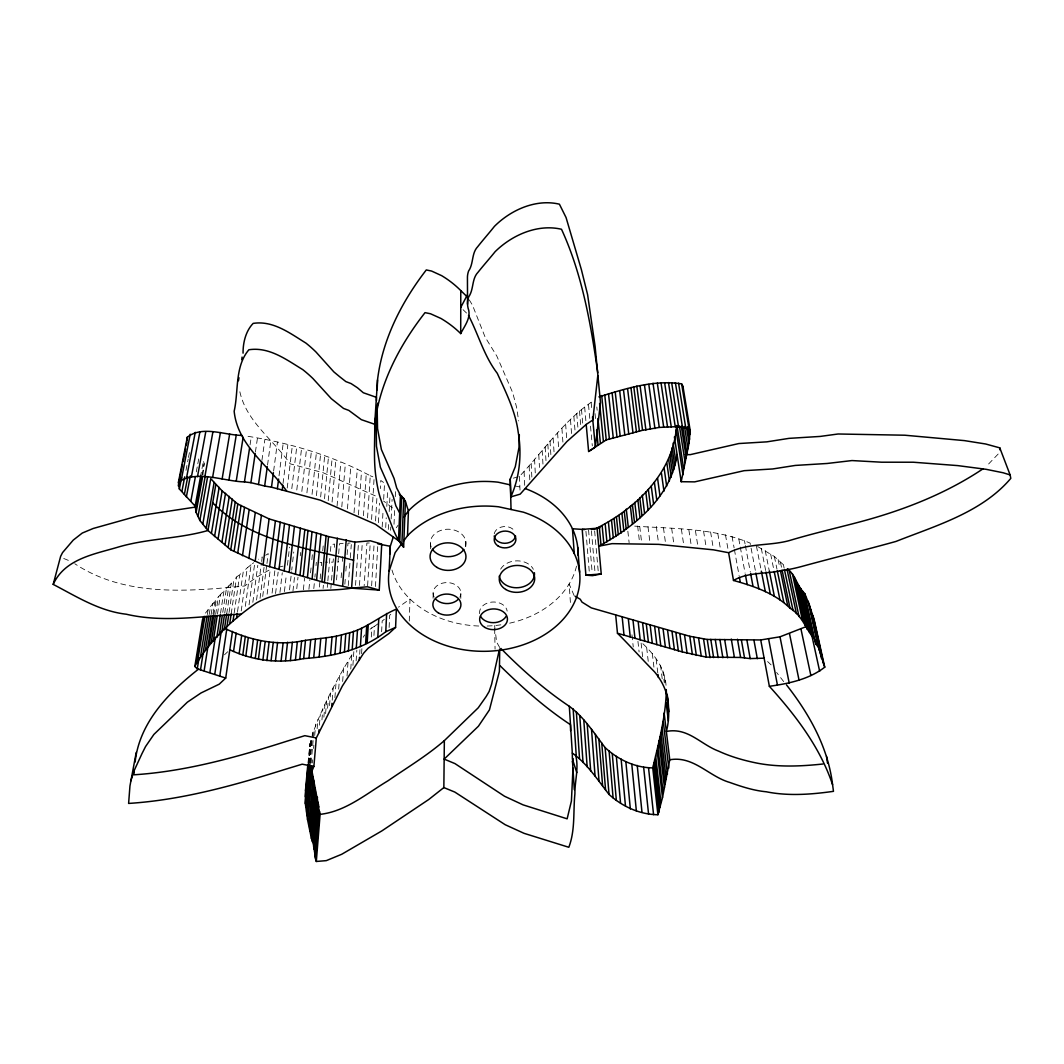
<?xml version="1.0" encoding="UTF-8"?>
<svg xmlns="http://www.w3.org/2000/svg" width="1064" height="1064" viewBox="0 0 1064 1064"><rect width="100%" height="100%" fill="white"/><g stroke="black" fill="none" stroke-linecap="round" stroke-linejoin="round"><path stroke-width="0.75" stroke-dasharray="5 3.75" d="M460.818 598.407L460.818 591.837M433.075 598.274L433.208 591.704M430.361 548.745L430.521 541.15M409.268 621.043L410.012 599.019L398.481 607.172M389.118 627.494L389.677 615.311L393.268 612M394.013 524.299L394.691 509.656L383.585 501.038M395.289 496.649L395.515 491.781L393.547 490.358M390.608 530.284L390.767 527.026M391.153 518.899L392.097 499.388M381.63 631.723L382.176 621.043L384.33 619.314M388.307 529.433L388.56 524.565M389.198 511.558L390.009 495.305M385.713 527.531L386.219 517.782M386.804 506.411L387.642 490.172M382.176 527.026L383.053 510.787M383.665 499.415L384.543 483.189L380.806 480.476L380.34 488.589M375.459 586.557L377.773 545.486M373.943 635.461L374.448 626.31L378.305 623.61M371.309 636.99L371.828 627.84L374.448 626.31M378.398 522.677L379.516 503.192M371.629 585.865L374.049 544.781M375.552 520.961L376.975 496.609L323.017 472.682L290.153 463.824C273.169 439.312 245.225 420.932 239.467 389.836M361.574 653.668L361.946 647.564M371.575 519.498L374.062 478.946M367.612 585.719L370.232 542.999L366.894 542.999L364.167 585.732M367.546 517.915L370.259 475.754C331.237 455.073 288.583 442.544 244.973 435.841M359.685 654.28L359.978 649.692M356.121 660.904L356.826 650.197M352.916 665.372L353.833 651.607C337.527 678.087 322.498 706.057 312.071 735.357M363.436 515.721L366.269 473.573M359.459 585.426L362.199 544.342M355.536 585.333L358.382 544.249M350.774 669.083L351.732 655.304M347.037 676.012L348.114 660.691M358.435 514.963L361.521 471.219M342.661 681.492L343.659 667.7M348.261 585.652L350.083 560.994M350.322 557.709L351.293 544.555M354.033 512.782L357.265 469.051M344.856 584.229L345.228 579.295M345.853 571.075L346.359 564.505M347.103 554.637L347.981 543.132L351.413 542.919M338.671 689.073L339.709 675.268M334.907 697.625L336.078 682.263M341.132 577.739L341.783 569.519M342.821 556.379L342.435 561.3L338.006 561.819M332.221 700.218L333.192 687.929M347.449 508.885L350.761 466.79M327.579 708.278L328.457 697.505M329.534 705.618L330.518 693.316M323.868 717.176L324.892 704.86M341.797 506.863L345.268 464.795M325.597 713.611L326.608 701.309M336.53 579.907L339.483 543.744L343.858 543.225M321.94 719.916L322.831 709.143M317.125 728.68L317.923 719.437M337.062 506.132L340.799 462.468M319.413 725.183L320.317 714.409M330.851 588.445L331.409 581.862M331.542 580.226L332.806 565.423M333.365 558.839L333.085 562.138L325.464 562.164M334.349 547.335L334.628 544.05L331.01 544.622L330.292 552.841M311.14 763.008L314.133 728.96M327.273 587.368L327.712 582.434M327.845 580.798L330.159 554.477M312.297 763.008L312.59 759.776M313.574 748.431L313.853 745.186M314.705 735.463L315.702 724.119M307.975 762.768L311.007 738.123M308.254 764.138L309.717 743.297M308.587 763.54L310.608 740.837M308.693 764.085L310.861 739.746M332.074 502.088L335.825 460.06M308.866 764.178L309.863 746.449M309.624 762.928L311.646 740.225M309.983 763.048L312.723 732.231M310.276 763.314L309.89 752.82M323.097 588.472L323.389 585.187M319.386 587.049L319.998 580.465M320.144 578.829L320.597 573.895M321.368 565.662L321.674 562.377L317.657 562.324M322.738 550.873L323.19 545.938M328.204 500.692L332.074 458.677M324.507 498.763L328.497 456.762M313.8 588.618L314.745 578.75M314.904 577.114L315.223 573.815M316.008 565.596L316.327 562.297M320.65 496.928L324.746 454.94M308.919 589.31L309.903 579.441M310.555 572.858L311.047 567.923M311.858 559.691L312.351 554.756M316.42 495.664L320.65 453.69M303.373 589.775L304.557 578.257M312.058 494.361L316.407 452.399M296.763 588.685L298 577.167M300.287 555.78L300.647 552.482M306.924 492.858L311.42 450.897M292.959 591.158L294.582 576.356M289.528 589.842L291.563 571.74M291.736 570.091L292.108 566.806M292.653 561.859L293.757 551.99M301.83 491.422L306.485 449.474M284.421 591.597L286.309 575.132M287.44 565.25L289.528 547.149M296.79 490.012L301.591 448.077M291.802 488.669L296.75 446.747M279.952 592.475L282.279 572.725M287.214 488.03L292.294 446.109M275.563 593.513L278.143 572.1M272.091 593.14L274.924 570.078M283.024 483.561L287.839 444.872M267.13 594.178L270.243 569.453L256.185 577.393L244.72 585.971C187.836 591.557 124.794 597.037 74.759 563.721M262.715 596.452L266.745 565.13M266.958 563.481L268.221 553.586L265.641 555.275M279.034 475.821L283.157 443.595M260.042 598.327L264.058 567.365M256.557 600.016L261.451 562.989M261.651 561.486L262.249 556.938L258.618 559.238M273.621 471.086L277.451 442.079M252.833 602.33L257.807 565.29M267.53 465.088L270.841 440.922M249.056 604.857L254.948 561.739M245.319 606.334L251.091 564.758L253.658 562.75M261.93 460.34L264.883 439.405M241.209 610.949L247.287 567.79L251.091 564.758M237.525 611.654L243.244 571.74L247.287 567.79M234.186 612.917L239.759 574.573L243.244 571.74M231.194 613.755L236.607 576.994L239.759 574.573M255.4 452.094L257.528 437.61M229.066 612.492L233.814 580.505L236.607 576.994M226.712 613.808L231.274 583.404L233.814 580.505M224.717 613.103L228.84 585.892L231.274 583.404M250.053 444.885L251.264 436.839M220.514 613.33L223.972 590.906L228.84 585.892M222.762 612.372L226.433 588.352M217.522 613.755L220.514 594.51L223.972 590.906M215.646 614.394L218.413 596.758L220.514 594.51M213 614.008L215.034 601.173L218.413 596.758M213.811 615.112L216.351 599.072M209.182 614.527L210.486 606.493L215.034 601.173M211.111 614.54L212.906 603.315M207.334 614.527L208.118 609.712L210.486 606.493M202.107 475.01L204.168 463.651L203.423 460.765L200.763 475.355M202.878 475.089L204.168 463.651M196.295 471.871L197.505 465.407M197.811 463.784L198.715 458.93M185.974 470.368L188.168 459.076M188.474 457.454L189.419 452.612M363.25 637.243L364.686 634.942M513.327 478.175L519.471 476.366C543.584 450.963 563.428 420.825 592.887 401.128M396.26 527.757L398.122 525.164M998.152 454.049L986.408 466.271M205.458 613.117L208.118 609.712M224.504 654.786L227.696 651.753M370.033 629.263L371.828 627.84M278.741 567.165L283.064 566.128M634.689 526.121C673.219 528.808 713.784 527.864 750.12 543.079L755.546 571.474M514.79 485.876L522.397 487.551M63.72 558.48L70.809 561.393M370.259 475.754L372.866 476.805M757.635 546.524L774.366 556.485L785.591 566.713M767.61 661.542L771.107 664.894M463.066 309.69L466.551 313.055M666.024 685.296C664.92 667.62 653.535 653.429 640.98 641.964L642.683 657.193M783.663 681.585L776.6 672.461M469.251 299.888L472.456 305.102L485.104 337.089L496.808 356.068L512.675 392.616L516.585 407.246L518.66 420.932M499.681 647.484L496.622 642.097L495.332 631.577M574.148 595.627L569.134 583.963L570.543 604.325M783.41 564.665L784.075 567.83M780.457 562.337L781.774 568.668M778.13 559.571L779.766 567.471M774.366 556.485L776.973 569.134M770.655 554.091L773.861 569.892M765.229 550.633L769.339 571.155M761.292 548.372L765.668 570.477M756.411 545.912L761.345 571.168M744.441 540.618L745.053 543.89M745.359 545.526L750.266 571.661M738.788 538.929L739.999 545.46M740.291 547.096L745.106 573.23M732.032 536.389L734.094 547.814M734.386 549.45L739.081 575.571M725.462 534.766L728.335 551.086M717.801 533.543L720.581 549.862M710.579 531.907L713.279 548.226M703.557 531.109L706.19 547.428M695.43 530.63L697.984 546.936M688.874 529.992L691.108 544.675M681.386 529.101L683.793 545.406M671.65 528.249L673.938 544.568M663.457 527.797L665.665 544.103M656.342 526.414L658.47 542.733M647.989 526.747L650.024 543.066M664.521 677.316L665.466 684.95M662.792 670.692L664.295 682.902M494.6 625.566L495.146 630.074M660.544 665.2L662.22 678.925M656.156 659.148L657.791 672.874M639.73 526.441L641.672 542.76M637.642 526.028L639.557 542.347M652.298 653.469L653.921 667.181M646.673 647.683L648.415 662.912M627.853 531.215L629.117 542.64M637.948 641.326L639.105 651.979M631.963 634.782L633.253 646.952M596.824 406.967L597.143 410.252M595.015 413.577L595.813 421.81M591.158 402.578L591.903 410.518M588.512 404.706L589.882 419.535M590.493 426.132L592.316 445.896M584.641 406.98L585.918 421.264M594.643 530.976L598.261 571.82M581.489 409.387L582.726 423.685M591.424 530.79L594.949 571.634M579.481 410.837L580.691 425.148M588.565 529.899L592.156 572.379M576.728 413.457L577.925 427.768M585.932 531.255L589.443 573.749M573.855 416.29L575.012 430.614M570.49 419.788L571.607 434.125M565.622 423.977L566.686 438.328M561.925 428.38L562.949 442.757M557.603 432.995L558.587 447.385M553.134 438.075L554.065 452.493M549.995 440.882L550.899 455.299M547.854 444.1L548.625 456.935M545.18 446.92L546.018 461.364M542.188 450.351L542.999 464.808M538.783 454.594L539.475 467.455M310.568 760.068L310.715 762.981M534.567 459.169L535.298 473.666M531.175 463.359L531.88 477.869M529.154 466.032L529.832 480.556M524.1 471.591L524.725 486.128M519.471 476.366L520.043 490.916M494.654 628.718L495.066 649.213M465.806 541.337L465.819 548.931M576.515 566.128A94.151 72.325 -0.8 0 1 508.619 623.411M500.851 624.821A94.151 72.325 -0.8 0 1 486.7 626.044M478.733 626.018A94.151 72.325 -0.8 0 1 391.924 569.812M500.639 569.147A17.676 13.446 -2 0 1 517.277 560.848A17.676 13.446 -2 0 1 533.357 569.307M494.241 533.796A10.813 8.379 -1.6 0 1 503.738 526.6A10.813 8.379 -1.6 0 1 515.003 531.787M431.239 547.069A17.782 13.726 0.7 0 1 448.942 529.234A17.782 13.726 0.7 0 1 464.542 548.359M434.178 597.09A13.925 10.494 0.6 0 1 447.013 582.593A13.925 10.494 0.6 0 1 459.848 597.21M479.664 613.689A13.845 10.334 -1.1 0 1 491.847 602.078A13.845 10.334 -1.1 0 1 507.169 611.108"/><path stroke-width="1.5" d="M403.628 547.149L399.745 541.629L375.353 524.206L320.331 500.16L286.828 491.262C268.407 465.46 237.538 445.364 234.16 411.236C238.748 391.02 234.585 366.601 248.87 349.763C269.205 346.638 286.376 359.659 302.748 369.62A129.422 102.011 11.4 0 1 312.989 378.584L331.29 398.668L343.526 408.43L348.832 410.411L361.334 419.655L374.701 424.27C379.635 383.146 399.718 344.989 425.028 312.643L430.508 313.76L440.962 318.469A100.202 82.819 4.9 0 1 460.712 333.604L460.779 290.592A96.944 81.675 5.4 0 0 441.693 275.682L431.585 271.054L426.292 269.937C401.607 301.883 382.322 339.562 377.521 379.954L374.701 424.27C375.007 442.611 373.238 461.696 376.39 479.837C377.667 488.895 379.595 497.46 383.386 505.786C390.741 519.378 393.175 535.405 403.628 547.149L405.411 501.516L403.735 498.457L399.213 494.108M511.039 509.496L510.241 479.079L515.295 466.684L518.993 447.399L519.325 434.75M311.592 769.126L318.641 806.552L314.758 856.454L316.314 861.468L326.315 860.63L341.743 854.259L381.856 830.904L428.805 799.463L443.848 787.573L444.353 740.624L478.228 707.813L486.182 696.508L489.147 691.494L491.581 684.272L499.149 650.649M314.758 856.454L318.641 806.552M314.811 853.674L313.561 844.324L317.458 797.202M403.708 540.911L407.512 535.697L408.43 510.893L405.411 501.516L400.436 495.079L396.686 487.99L394.066 478.454L381.377 449.487L377.547 428.579L377.122 406.648L377.826 403.083M572.977 768.181L571.421 801.006L567.139 818.828L523.076 804.863L504.522 796.244L454.966 763.606L444.154 759.098L478.401 726.246L489.44 709.888L499.402 671.371L499.721 649.013M401.886 544.063L403.735 498.457M202.785 524.206L210.752 478.667L222.123 490.89L237.791 504.043L269.099 518.899L328.537 536.589L354.884 542.148L370.272 540.778L381.723 544.09L379.25 590.094L351.586 588.166L324.414 582.58L263.087 564.771L230.755 549.795L207.972 530.497L199.859 520.469L196.122 512.409L195.151 506.132L179.377 489.001L178.433 482.285L187.317 437.171C202.546 425.281 224.318 435.189 241.98 435.415M398.495 540.645L400.436 495.079M313.561 844.324L311.473 838.698L307.576 819.839L305.328 803.533L305.501 790.353L308.547 779.26L313.88 766.426L316.327 737.924L342.315 686.094L363.556 653.269L368.051 648.282L388.839 633.585L395.595 627.374L396.367 609.127C379.143 616.349 364.5 630.087 345.787 633.665C331.516 638.4 316.274 638.214 301.617 641.073C275.124 646.114 248.284 639.65 224.318 628.199M399.745 541.629L401.66 496.05M597.782 375.765L592.808 420.027L586.197 424.443L588.618 451.495L595.348 447.053L600.482 402.445L595.095 346.292L587.594 294.622L581.409 269.711L566.061 217.535L559.411 204.182C536.07 198.649 510.946 209.847 494.428 226.366C488.935 233.282 483.109 239.839 477.709 246.702C471.392 253.285 473.733 263.593 468.599 271.014A25.39 22.105 -1.2 0 0 467.442 278.356L467.548 304.224M500.865 648.428C521.839 669.655 544.475 689.685 569.32 706.31L572.312 753.073C587.408 763.859 597.702 779.979 609.034 794.422C622.36 806.605 639.73 814.519 657.911 814.731L652.751 767.902C658.776 742.459 665.785 716.471 666.33 690.15M822.938 764.005C800.78 766.359 778.17 767.37 756.211 762.955C743.231 760.308 730.542 756.61 718.479 751.078C700.285 744.188 687.996 727.244 666.357 731.447C669.642 719.37 669.07 706.722 667.155 694.473M187.158 440.735L187.317 437.171M407.512 535.697A95.707 72.631 -0.8 0 1 498.63 506.797L523.408 512.183A95.707 72.631 -0.8 0 1 575.119 600.867A95.707 72.631 -0.8 0 1 463.904 649.785A95.707 72.631 -0.8 0 1 389.092 571.275L390.288 546.311L393.268 537.041M229.811 649.732C252.647 660.704 278.928 663.816 303.692 658.603C332.872 656.581 362.212 650.144 385.767 631.75L386.644 613.476M377.813 637.203L378.784 618.916M682.769 390.182L682.968 386.392L681.625 383.865C653.615 379.609 625.486 388.653 598.939 396.885M677.063 454.488C671.171 497.207 634.344 526.933 598.726 546.204L612.026 543.651L658.683 544.356L713.558 549.849L728.614 552.721L733.495 580.465C748.285 571.86 765.548 574.307 781.189 570.57C788.943 569.706 796.471 567.937 803.945 565.862C834.548 557.509 865.404 549.915 895.955 541.443C936.16 525.549 981.952 512.383 1010.8 478.374L1010.122 474.916L1003.113 472.762L986.115 469.317L957.76 465.606L913.378 462.228L881.604 462.202L851.985 460.566L827.127 463.478L795.3 465.434L772.703 468.958L744.188 470.674L694.646 481.872L681.199 481.713L689.033 443.223L690.204 430.614L682.968 386.392M367.186 642.816L368.277 624.515M135.128 762.037C139.384 722.376 168.87 692.425 198.662 669.017M365.604 643.893L366.721 625.592M359.299 660.398L359.499 657.339M360.39 646.633L361.561 628.319M356.267 648.455L357.477 630.141M376.151 411.409L376.337 408.589M352.197 649.612L353.461 631.298M348.354 651.421L349.657 633.093M232.471 631.378L225.714 678.061L197.266 668.83L194.818 666.45C209.409 640.927 232.058 619.82 256.145 603.128C285.099 586.703 319.905 593.007 351.586 588.166L354.884 542.148M344.443 651.993L345.787 633.665M340.081 653.309L341.464 634.982M342.648 585.798L346.212 539.794M334.934 654.533L336.384 636.206M331.742 706.363L331.981 703.291M315.675 858.582L319.479 811.46L318.588 809.332M316.314 861.468L320.104 814.346L319.479 811.46M313.521 846.359L317.405 799.237M314.173 849.325L318.043 802.203M314.638 851.36L318.495 804.238M330.532 655.384L332.035 637.043M310.941 834.788L314.931 787.679M311.473 838.698L315.436 791.576M333.537 584.189L337.381 538.198M312.377 841.797L316.314 794.675M308.826 823.682L312.882 776.574M309.624 827.313L313.667 780.205M324.746 655.836L326.315 637.496M310.169 831.237L314.186 784.128M318.748 732.883L319.014 729.811M306.645 811.526L309.797 775.802M309.996 775.975L310.848 766.24M307.469 816.221L312.018 766.253M307.576 819.839L311.672 772.743M305.501 790.353L307.829 764.391M305.341 796.604L306.951 778.755M307.39 774.033L307.962 767.383M324.414 582.58L328.537 536.589M306.405 787.879L308.44 765.162M305.328 803.533L308.693 764.085M305.687 799.889L307.283 782.027M307.895 782.386L309.478 764.551M319.16 656.86L320.783 638.506M308.547 779.26L309.85 764.67M306.405 807.15L309.265 774.685M321.913 581.543L326.116 535.564M313.76 657.406L315.449 639.065M308.999 658.084L310.741 639.73M316.593 580.133L320.942 534.168M303.692 658.603L305.501 640.249M312.111 578.936L316.607 532.971M307.416 577.579L312.058 531.628M299.769 659.427L301.617 641.073M295.433 660.132L297.322 641.778M303.227 576.395L308.001 530.444M241.794 359.659L242.073 357.092M290.392 660.624L292.347 642.27M299.968 575.464L304.836 529.513M591.278 529.154L594.497 529.34C635.022 509.337 673.698 473.52 676.571 425.52M285.538 660.611L287.546 642.244M295.406 574.134L300.407 528.21M289.209 572.339L294.409 526.427M281.082 661.13L283.13 642.776M284.155 570.876L289.501 524.964M275.456 660.824L277.584 642.457M657.911 814.731L662.486 797.654L669.761 759.789L664.136 713.066M271.081 660.731L273.248 642.363M279.021 569.386L284.527 523.488M266.865 660.651L269.086 642.284M262.901 660.013L265.162 641.645M274.579 568.11L280.231 522.211M286.828 491.262L282.226 490.012L282.825 485.171M269.618 566.66L275.43 520.775M258.419 659.095L260.747 640.728M255.293 658.456L257.648 640.089M282.226 490.012L277.385 488.722L278.622 479.053M277.385 488.722L271.493 487.192L273.408 472.695M263.087 564.771L269.099 518.899M250.998 657.392L253.392 639.038M245.824 656.062L248.284 637.695M271.493 487.192L264.657 486.035L267.303 466.697M255.187 561.207L261.438 515.362M242.831 654.732L245.332 636.378M239.161 653.642L241.701 635.288M233.535 651.487L236.155 633.133M264.657 486.035L258.512 484.506L261.704 461.949M248.83 558.467L255.28 512.649M236.607 618.051L237.299 613.25M233.029 620.911L233.96 614.513M242.486 555.687L249.136 509.882M229.784 623.344L231.194 613.755M258.512 484.506L250.905 482.684L255.161 453.703M237.698 553.253L244.507 507.462M219.849 675.707L226.778 629.024M226.925 626.882L228.827 614.088M224.318 629.808L226.712 613.808M214.795 674.057L221.139 632.202M221.817 632.309L224.477 614.699M234.133 551.192L241.062 505.413M178.433 482.285C196.095 469.463 224.052 481.407 244.441 481.912L249.561 448.104M216.817 637.363L220.275 614.926M230.755 549.795L237.791 504.043M219.344 634.796L222.27 615.577M213.266 640.994L217.269 615.351M228.148 547.468L235.264 501.729M209.887 672.514L215.367 637.11M236.314 480.662L243.151 437.211M211.111 643.255L215.393 616.003M204.142 670.825L212.733 615.617M208.996 645.582L213.811 615.112M225.049 544.835L232.271 499.109M575.664 755.267C579.055 768.248 574.693 781.082 574.906 793.784C573.084 811.659 575.385 830.093 568.814 847.276L524.047 833.325L505.201 824.72L454.833 792.082L443.848 787.573M200.524 669.761L208.93 616.136M221.937 542.095L229.265 496.396M205.472 649.851L210.858 616.149M228.986 479.744L236.301 434.684M200.564 656.288L207.068 616.136M238.469 380.726L238.961 377.747M196.335 663.098L203.995 616.468L202.493 619.793L194.818 666.45M197.838 659.72L204.94 616.322M218.08 538.969L225.528 493.31M197.266 668.83L199.101 657.565M214.556 536.549L222.123 490.89M136.232 752.381L129.954 785.977L128.611 803.426C181.558 800.075 233.628 785.551 284.061 769.684L302.176 764.191L313.88 766.426M222.123 479L229.664 433.952M211.47 533.037L219.144 487.418M215.766 484.905L207.972 530.497C178.752 538.863 147.843 538.411 118.649 546.949C94.523 554.198 64.931 558.653 53.2 584.389C76.568 596.572 99.311 611.122 126.284 614.221C164.016 622.999 202.652 615.95 240.77 614.074M206.27 527.997L214.117 482.418M212.574 477.563L220.421 432.516M199.859 520.469L207.64 476.592M204.754 477.271L212.84 432.237M198.05 516.253L205.033 477.284M195.922 509.044L201.801 476.632M196.122 512.409L202.586 476.712M195.151 506.132L200.763 475.355M197.478 476.685L205.791 431.652M190.882 500.998L195.404 476.725M186.36 496.941L190.35 475.927M191.427 476.712L199.939 431.665M184.365 494.481L187.769 476.699M181.917 491.368L184.724 476.832M186.612 477.39L195.271 432.33M181.399 479.292L190.217 434.205M178.273 485.889L182.396 464.928M183.035 461.709L185.575 448.808M186.2 445.577L186.838 442.358M179.377 489.001L181.585 477.696M574.294 789.608L572.485 761.186L573.097 758.566M53.2 584.389L60.635 556.339L62.55 552.602L73.243 540.113L82.274 533.051L93.193 528.476L138.413 515.801L196.095 506.983M130.779 780.976L134.264 770.363L141.951 753.684L145.555 746.556L153.881 734.439L187.37 702.174L200.99 692.983L219.251 684.165L225.714 678.061M389.092 571.275L395.143 552.642L401.806 543.518M467.402 294.821L460.752 307.443M586.197 424.443L566.926 441.52L520.176 494.148L510.84 496.875C519.95 476.566 521.905 453.729 518.155 431.904C515.442 411.223 505.852 392.217 497.26 373.291C483.947 355.881 478.507 334.535 468.519 315.476M460.712 333.604C464.596 325.797 471.618 317.431 468.094 308.161A25.922 22.317 -1.2 0 1 468.719 296.816C473.959 289.342 471.591 278.888 478.029 272.264C483.535 265.322 489.493 258.685 495.106 251.703C512.063 234.958 537.692 223.693 561.499 229.265C582.181 274.193 590.853 323.948 597.769 372.746M403.748 517.383L408.43 510.893A94.151 72.325 -0.8 0 1 498.032 482.178L510.228 484.865M444.353 740.624C426.863 755.799 406.953 767.716 387.908 780.843C366.375 793.704 345.654 811.526 320.104 814.346M588.618 451.495L606.254 439.898L642.563 430.295L659.281 427.422L675.254 426.717L688.82 428.047L690.204 430.614M575.132 596.292L580.239 599.245L581.981 602.104L591.291 607.877L689.778 636.285L707.228 639.464L760.72 639.956L769.365 686.307C788.663 683.593 809.052 679.391 824.733 667.195L814.452 620.964C811.539 611.64 808.441 602.33 804.703 593.526C797.202 586.304 795.553 575.358 787.533 568.695M983.03 468.812C943.941 494.986 899.226 511.864 853.833 523.475C832.248 529.074 810.502 534.194 789.169 540.632C769.072 546.098 747.686 542.893 728.614 552.721M760.72 639.956L779.992 636.817L806.698 626.417M385.767 631.75L395.595 627.374M600.029 527.678L597.104 528.236L601.24 573.975L592.435 575.651L585.878 575.145L582.207 529.393L572.445 528.755L574.267 553.573M351.586 588.166L367.439 586.769L379.25 590.094M597.104 528.236L582.207 529.393L584.602 529.553M585.878 575.145L601.24 573.975M615.697 615.045L617.466 633.253L682.317 651.913L706.283 657.113L740.611 657.459L750.187 658.589L764.125 658.177M685.309 454.594L690.27 454.647L738.855 443.542L766.825 441.853L788.969 438.368L820.198 436.426L838.086 433.992L904.826 435.216L964.45 440.616L985.663 443.994L999.788 447.864L1010.122 474.916M569.32 706.31C584.096 717.149 594.084 733.189 605.123 747.58C618.011 759.656 634.942 767.676 652.751 767.902M669.761 759.789C693.475 755.506 708.704 776.361 729.744 782.439C741.595 786.655 753.671 790.605 766.279 791.776C788.344 796.244 811.353 794.462 833.471 791.337L832.58 784.7C828.071 747.34 809.292 713.984 786.496 684.897M377.866 543.837L390.288 546.311A94.151 72.325 -0.8 0 0 389.717 554.198M244.441 481.912L250.905 482.684M316.327 737.924L304.823 735.676L287.001 741.169C237.418 756.97 186.16 771.453 134.037 774.791L133.811 769.817M733.495 580.465C753.618 586.038 774.924 593.22 790.033 608.222C802.362 615.497 805.874 629.436 814.851 639.597L815.835 644.013L818.482 647.338L824.733 667.195M353.594 560.223C304.836 547.561 249.309 540.499 212.707 502.807M500.107 665.798C521.932 687.184 544.901 707.879 570.504 724.704L570.57 730.715M769.365 686.307C795.473 715.141 820.078 747.247 832.58 784.7M460.779 290.592L467.641 297.282M617.466 633.253C630.127 645.821 641.831 659.002 654.453 671.756C662.101 680.894 667.274 691.627 668.298 703.636M399.678 512.968L395.875 505.852L393.214 496.289L380.353 467.202L376.457 446.202L376.058 412.819M576.808 772.624L572.392 759.084L572.312 753.073M813.002 615.577L823.749 664.481M810.462 608.847L821.541 658.576M809.318 604.591L819.546 650.729M808.268 601.227L818.482 647.338M804.703 593.526L815.835 644.013M802.921 591.451L813.029 637.509M811.646 634.596L819.666 671.278M800.86 588.538L810.914 634.583M798.891 585.652L808.906 631.67M797.215 583.351L807.19 629.356M795.5 579.787L805.435 625.778M794.276 576.515L804.198 622.48M792.414 573.749L802.296 619.7M789.222 570.637L799.024 616.561M801.006 629.21L810.861 675.494M787.014 569.307L796.417 613.635M784.407 569.413L793.066 610.563M782.106 570.251L790.033 608.222M780.431 570.637L787.653 605.416M777.292 570.716L783.796 602.33M789.501 633.678L799.011 679.989M826.582 756.411L827.473 763.034M774.18 571.474L779.979 599.91M999.788 447.864L1000.253 450.152M769.339 571.155L774.393 596.425M779.992 636.817L789.209 683.141M765.974 572.046L770.349 594.151M761.345 571.168L765.349 591.69M768.541 638.6L777.412 684.937M755.852 573.057L758.871 588.831M750.572 573.297L753.019 586.357M377.188 389.823L377.521 379.954M745.412 574.866L747.221 584.655M753.99 640.435L757.315 658.669M739.374 577.193L740.265 582.101M746.955 640.355L750.187 658.589M741.342 639.717L744.521 657.951M737.472 639.225L740.611 657.459M731.301 639.092L734.373 657.326M724.651 639.531L727.63 657.765M681.625 383.865L689.977 434.445M687.504 426.757L689.565 439.419M686.48 427.382L689.033 443.223M719.902 639.477L722.842 657.712M678.566 383.173L685.668 427.342M684.498 426.491L688.049 448.715M682.636 426.318L686.918 453.331M675.387 382.654L682.396 426.824M715.261 639.424L718.147 657.658M681.279 426.199L686.307 458.012M679.404 425.946L685.136 462.574M671.716 383.027L678.593 427.196M710.779 639.371L713.611 657.605M676.983 425.613L683.647 468.679M676.079 430.016L682.955 474.757M668.485 382.548L675.254 426.717M707.228 639.464L710.021 657.712M674.403 436.905L681.199 481.713M703.53 638.866L706.283 657.113M664.668 382.987L671.304 427.169M673.1 443.143L675.746 460.752M672.102 447.718L674.736 465.354M661.05 383.04L667.58 427.223M671.105 451.987L673.712 469.636M698.529 637.735L701.229 655.983M669.881 455.299L672.461 472.975M668.658 459.355L671.224 477.031M657.326 383.146L663.723 427.329M693.701 637.176L696.335 655.424M666.875 463.226L669.416 480.928M572.485 761.186L572.884 763.965M689.778 636.285L692.371 654.52M653.017 383.239L659.281 427.422M664.162 468.426L666.663 486.142M684.538 634.915L687.078 653.15M661.489 473.467L663.949 491.209M648.814 384.37L654.945 428.579M679.83 633.678L682.317 651.913M657.565 478.215L659.973 495.97M644.452 384.889L650.423 429.098M675.879 632.588L678.327 650.822M654.387 482.271L656.754 500.053M640.076 385.806L645.914 430.029M671.996 631.497L674.403 649.732M651.248 486.142L653.575 503.937M636.831 386.072L642.563 430.295M667.567 630.221L669.908 648.455M648.335 489.427L650.609 507.235M633.812 387.017L639.437 431.266M645.795 492.047L648.043 509.869M663.085 628.93L665.386 647.165M630.925 387.549L636.445 431.798M642.31 495.186L644.505 513.008M658.563 627.614L660.811 645.835M666.037 689.525L668.804 711.736M666.131 702.666L668.378 721.033M627.574 388.599L632.987 432.875M639.743 497.566L641.911 515.402M654.653 626.47L656.86 644.704M637.868 499.96L640.009 517.809M657.978 674.403L658.337 677.449M663.231 721.299L668.804 768.035M623.504 389.876L628.784 434.165M650.157 625.153L652.312 643.388M661.914 727.483L667.434 774.233M634.782 502.421L636.884 520.283M660.771 732.657L666.25 779.42M619.66 390.701L624.821 435.003M659.747 737.206L665.173 783.982M632.402 504.562L634.477 522.424M646.3 624.023L648.415 642.257M659.015 740.85L664.428 787.639M630.38 506.185L632.428 524.06M657.805 746.236L663.165 793.039M642.576 622.932L644.651 641.153M657.166 750.851L662.486 797.654M615.192 391.818L620.192 436.134M655.65 755.666L660.917 802.482M654.945 760.321L660.172 807.137M626.27 509.124L628.265 527.013M653.974 763.114L659.175 809.93M638.174 621.642L640.196 639.863M653.602 765.708L658.789 812.537M612.093 392.789L617 437.118M624.262 511.412L626.231 529.313M621.948 513.486L623.89 531.388M608.502 393.653L613.276 437.996M633 620.126L634.969 638.347M648.535 767.822L653.575 814.652M619.035 515.402L620.924 533.303M604.778 394.983L609.433 439.352M628.319 618.756L630.234 636.964M643.654 767.224L648.561 814.066M616.428 516.758L618.29 534.673M601.692 395.529L606.254 439.898M614.088 518.567L615.923 536.495M622.174 616.947L624.009 635.155M637.243 765.442L641.991 812.284M611.481 519.804L613.276 537.732M599.604 403.456L603.394 441.281M608.382 521.786L610.138 539.714M597.955 418.484L600.375 443.156M631.777 764.125L636.365 810.981M596.598 430.029L598.034 444.845M605.19 523.9L606.906 541.842M625.898 762.103L630.34 808.946M592.502 416.862L595.348 447.053M602.144 525.616L603.833 543.558M621.137 759.084L625.459 805.94M599.325 526.893L600.974 544.861M616.335 756.318L620.538 803.16M612.252 753.591L616.349 800.434M609.087 750.985L613.09 797.827M605.123 747.58L609.034 794.422M601.745 743.071L605.576 789.914M598.859 738.921L602.623 785.751M595.388 734.453L599.045 781.269M577.699 547.308L579.601 572.206M591.504 729.159L595.069 775.975M587.208 724.172L590.68 770.974M583.79 719.969L587.155 766.772M579.76 715.686L583.032 762.476M576.342 711.67L579.521 758.446M573.15 708.943L576.249 755.719M510.241 479.079L510.84 496.875M376.51 400.503L376.417 397.338L363.316 392.749L357.451 387.762L351.067 383.572L345.867 381.604L339.629 376.683L333.883 371.921L315.968 351.984A126.922 101.253 11.9 0 0 305.94 343.1C289.94 333.245 273.142 320.317 253.166 323.389C245.718 331.064 242.964 342.728 243.058 353.155M525.443 488.642A94.151 72.325 -0.8 0 1 577.991 555.182M534.407 572.711A17.676 13.446 -2 0 1 518.673 587.647A17.676 13.446 -2 0 1 499.269 576.05M515.601 536.096A10.813 8.379 -1.6 0 1 504.695 543.305A10.813 8.379 -1.6 0 1 494.188 535.99M463.877 549.436A17.782 13.726 0.7 0 1 448.157 556.672A17.782 13.726 0.7 0 1 432.436 549.263M458.025 599.551A13.925 10.494 0.6 0 1 436.001 599.458M506.078 616.402A13.845 10.334 -1.1 0 1 493.177 622.679A13.845 10.334 -1.1 0 1 480.556 616.295M438.302 612.851A14.018 10.507 0.6 0 0 460.792 606.068A14.018 10.507 0.6 0 0 441.6 594.829A14.018 10.507 0.6 0 0 438.302 612.851M484.838 627.414A13.899 10.347 -1.1 0 0 507.289 620.738A13.899 10.347 -1.1 0 0 488.522 609.672A13.899 10.347 -1.1 0 0 484.838 627.414M505.746 589.469A17.729 13.46 -2 0 0 534.461 580.824A17.729 13.46 -2 0 0 510.747 566.394A17.729 13.46 -2 0 0 505.746 589.469M436.998 567.431A17.942 13.765 0.7 0 0 465.793 558.587A17.942 13.765 0.7 0 0 441.281 543.824A17.942 13.765 0.7 0 0 436.998 567.431M498.231 546.085A10.84 8.392 -1.6 0 0 515.761 540.672A10.84 8.392 -1.6 0 0 501.157 531.694A10.84 8.392 -1.6 0 0 498.231 546.085"/></g></svg>
